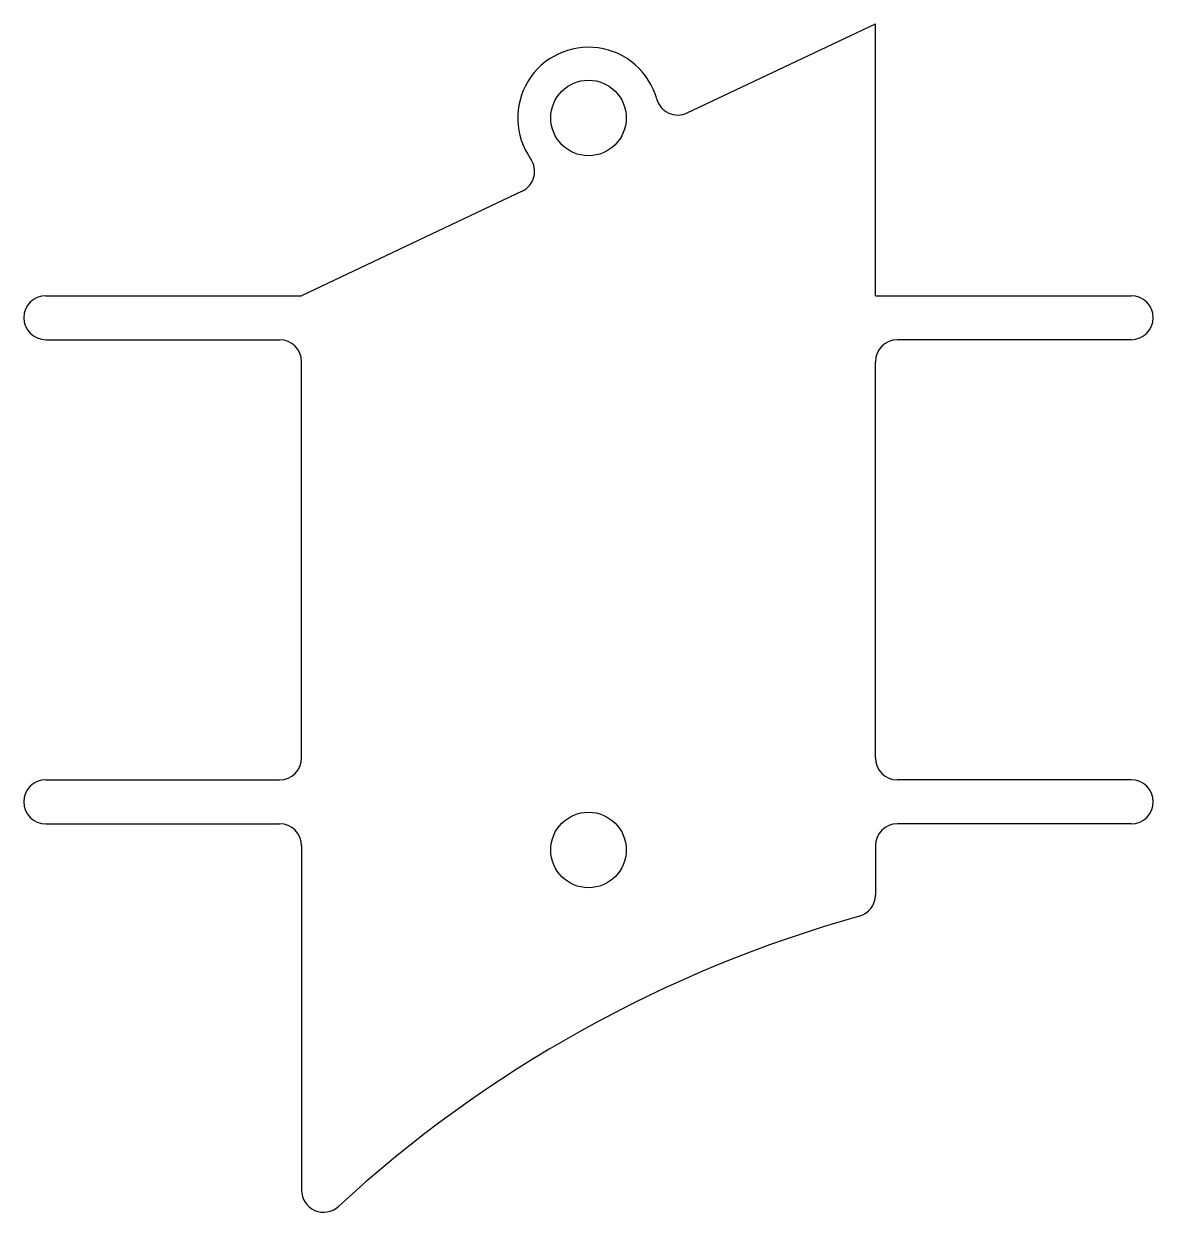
# Model space of a CAD drawing. Header units: millimetres. Extents: x -26.8 to -1.1, y 21.2 to 48.2.
import ezdxf

# ---------------------------------------------------------------- set-up
doc = ezdxf.new("R2010")
doc.units = ezdxf.units.MM

msp = doc.modelspace()

# ---------------------------------------------------------------- linework, layer by layer
at = {"color": 7, "linetype": 'Continuous'}
for p, q in [((-11.716, 46.182), (-7.442, 48.207)), ((-7.442, 42.029), (-7.442, 48.207)), ((-15.47, 44.403), (-20.479, 42.029)), ((-26.291, 42.029), (-20.479, 42.029)), ((-7.442, 42.029), (-1.63, 42.029)), ((-26.291, 41.029), (-20.979, 41.029)), ((-1.63, 41.029), (-6.942, 41.029)), ((-20.479, 31.529), (-20.479, 40.529)), ((-7.442, 31.529), (-7.442, 40.529)), ((-26.291, 31.029), (-20.979, 31.029)), ((-1.63, 31.029), (-6.942, 31.029)), ((-26.291, 30.029), (-20.979, 30.029)), ((-1.63, 30.029), (-6.942, 30.029)), ((-20.479, 29.529), (-20.479, 21.705)), ((-7.442, 29.529), (-7.442, 28.411))]:
    msp.add_line(p, q, dxfattribs=at)
for centre in [(-13.96, 46.067), (-13.96, 29.435)]:
    msp.add_circle(centre, 0.858, dxfattribs=at)
for centre, radius, start, end in [((-13.96, 46.067), 1.608, 15.5889, 215.1217), ((-11.93, 46.633), 0.5, 195.5889, 295.3553), ((-15.684, 44.855), 0.5, 295.3553, 35.1217), ((-26.291, 41.529), 0.5, 90, 270), ((-1.63, 41.529), 0.5, 270, 90), ((-20.979, 40.529), 0.5, 0, 90), ((-6.942, 40.529), 0.5, 90, 180), ((-20.979, 31.529), 0.5, 270, 0), ((-6.942, 31.529), 0.5, 180, 270), ((-26.291, 30.529), 0.5, 90, 270), ((-1.63, 30.529), 0.5, 270, 90), ((-20.979, 29.529), 0.5, 0, 90), ((-6.942, 29.529), 0.5, 90, 180), ((-7.942, 28.411), 0.5, 285.6169, 0), ((0, 0), 29, 105.6169, 132.6297), ((-19.979, 21.705), 0.5, 180, 312.6297)]:
    msp.add_arc(centre, radius, start, end, dxfattribs=at)

doc.saveas('drawing.dxf')
